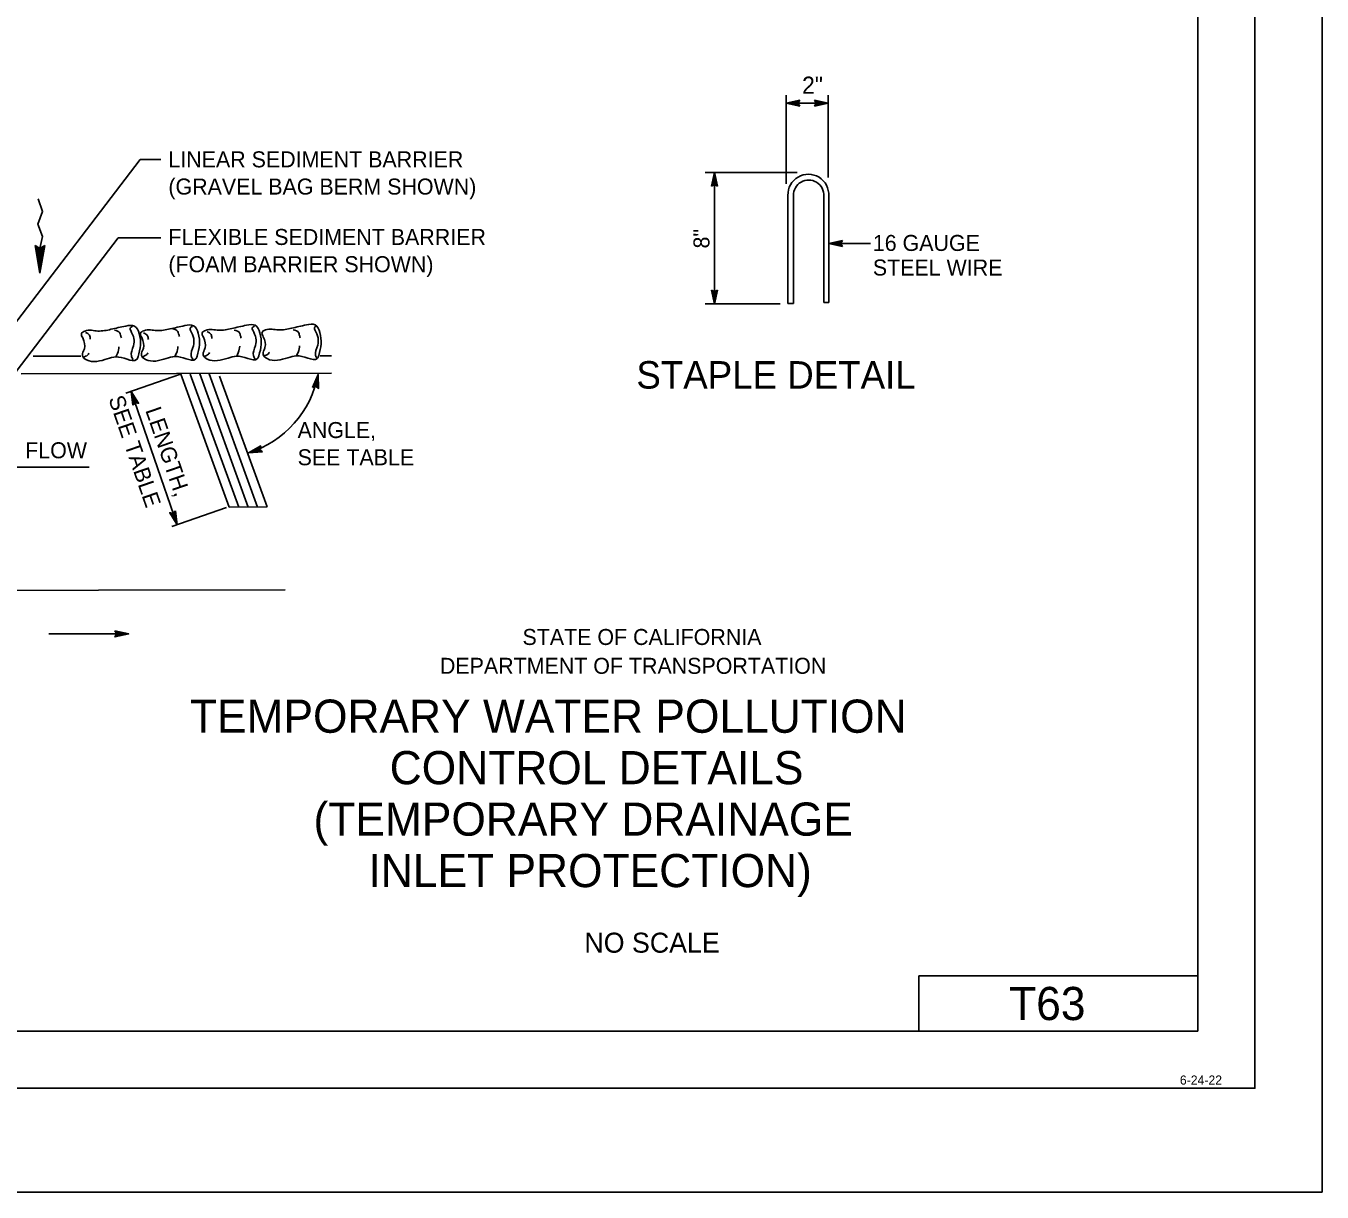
# Model space of a CAD drawing. Extents: x -894 to 866, y -476 to 714.
# Drawn here: x 299 to 866, y -476 to 33 of the extents above; entities that cross this region are included whole.
import ezdxf

# ---------------------------------------------------------------- set-up
doc = ezdxf.new("R2010")
doc.units = 0
for name, color, linetype in [('10 Sheet Format', 7, 'Continuous'), ('56 Stage 3 Anno', 7, 'Continuous'), ('57 Undefined', 7, 'Continuous'), ('60 Nongeo Data', 7, 'Continuous'), ('63 Seal and Sig', 7, 'Continuous')]:
    doc.layers.add(name, color=color, linetype=linetype)

msp = doc.modelspace()

# ---------------------------------------------------------------- linework, layer by layer
at = {"layer": '10 Sheet Format'}
for p, q in [((836.55, 668.96), (836.55, -431.04)), ((811.55, -406.04), (811.55, 643.96)), ((811.55, -381.95), (689.5, -381.95)), ((689.5, -381.95), (689.5, -406.04)), ((-813.45, -406.04), (811.55, -406.04)), ((-863.46, -431.04), (836.55, -431.04))]:
    msp.add_line(p, q, dxfattribs=at)
for points in [[(-894.04, 713.56), (865.96, 713.56), (865.96, -476.44), (-894.04, -476.44)], [(-863.46, -431.04), (836.55, -431.04), (836.55, 668.96), (-863.46, 668.96)]]:
    msp.add_lwpolyline(points, close=True, dxfattribs=at)
at = {"layer": '56 Stage 3 Anno'}
for p, q in [((631.49, -35.56), (631.49, 3.08)), ((631.5, -0.38), (637.5, 0.95)), ((632.89, -0.38), (637.26, 0.59)), ((634.26, -0.38), (637.08, 0.25)), ((637.5, 0.95), (636.7, -0.38)), ((637.5, 0.95), (637.5, 0.95)), ((644.73, -0.38), (643.93, 0.96)), ((643.93, 0.96), (643.93, 0.96)), ((643.93, 0.96), (649.93, -0.38)), ((644.15, 0.61), (648.55, -0.38)), ((644.38, 0.25), (647.17, -0.38)), ((649.93, -32.83), (649.93, 3.08)), ((649.93, -0.38), (631.49, -0.38)), ((637.5, -1.72), (631.5, -0.38)), ((631.5, -0.38), (631.5, -0.38)), ((637.28, -1.36), (632.88, -0.38)), ((637.05, -1), (634.26, -0.38)), ((635.64, -0.38), (636.85, -0.11)), ((636.87, -0.66), (635.64, -0.38)), ((636.7, -0.38), (637.5, -1.72)), ((637.5, -1.72), (637.5, -1.72)), ((649.93, -0.38), (643.93, -1.71)), ((643.93, -1.71), (644.73, -0.38)), ((643.93, -1.71), (643.93, -1.71)), ((648.54, -0.38), (644.16, -1.35)), ((647.17, -0.38), (644.34, -1)), ((644.56, -0.1), (645.78, -0.38)), ((645.78, -0.38), (644.58, -0.64)), ((649.93, -0.38), (649.93, -0.38)), ((636.32, -30.69), (596.1, -30.69)), ((598.85, -36.69), (600.19, -30.69)), ((599.21, -36.47), (600.19, -32.07)), ((599.57, -36.23), (600.19, -33.45)), ((600.19, -88.04), (600.19, -30.69)), ((600.19, -30.69), (600.19, -30.69)), ((600.19, -30.69), (601.52, -36.69)), ((600.19, -33.45), (600.82, -36.27)), ((600.2, -32.08), (601.16, -36.45)), ((600.19, -35.89), (598.85, -36.69)), ((598.85, -36.69), (598.85, -36.69)), ((599.92, -36.06), (600.19, -34.83)), ((600.19, -34.83), (600.46, -36.04)), ((601.52, -36.69), (600.19, -35.89)), ((601.52, -36.69), (601.52, -36.69)), ((650.15, -61.66), (656.15, -60.33)), ((668.43, -61.66), (650.15, -61.66)), ((656.15, -63), (650.15, -61.66)), ((650.15, -61.66), (650.15, -61.66)), ((655.93, -62.64), (651.53, -61.66)), ((651.54, -61.65), (655.91, -60.69)), ((652.91, -61.66), (655.73, -61.03)), ((655.7, -62.28), (652.91, -61.66)), ((654.29, -61.66), (655.5, -61.39)), ((655.52, -61.93), (654.29, -61.66)), ((656.15, -60.33), (655.35, -61.66)), ((655.35, -61.66), (656.15, -63)), ((656.15, -60.33), (656.15, -60.33)), ((656.15, -63), (656.15, -63)), ((600.19, -88.04), (598.86, -82.04)), ((598.86, -82.04), (598.86, -82.04)), ((598.86, -82.04), (600.19, -82.84)), ((600.19, -86.65), (599.22, -82.27)), ((600.2, -85.28), (599.57, -82.45)), ((600.2, -83.89), (599.93, -82.69)), ((600.19, -82.84), (601.53, -82.04)), ((601.53, -82.04), (600.19, -88.04)), ((601.18, -82.26), (600.19, -86.66)), ((600.82, -82.49), (600.2, -85.28)), ((600.47, -82.67), (600.2, -83.89)), ((601.53, -82.04), (601.53, -82.04)), ((628.85, -88.04), (596.1, -88.04)), ((600.19, -88.04), (600.19, -88.04))]:
    msp.add_line(p, q, dxfattribs=at)
at = {"layer": '57 Undefined'}
for p, q in [((293.16, -98.07), (348.95, -24.98)), ((358.07, -24.98), (348.95, -24.98)), ((263.61, -158.41), (339.28, -59.26)), ((358.07, -59.26), (339.28, -59.26)), ((366.67, -118.89), (342.76, -127.13)), ((365.13, -184.65), (345.04, -126.34)), ((386.77, -177.2), (362.85, -185.44)), ((343.95, -232.37), (308.99, -232.37))]:
    msp.add_line(p, q, dxfattribs=at)
msp.add_arc((383.19, -110.92), 44.33, 287.3352, 349.5749, dxfattribs=at)
at = {"layer": '60 Nongeo Data'}
for p, q in [((632.3, -87.89), (632.3, -40.67)), ((634.77, -87.89), (634.77, -40.81)), ((647.97, -87.43), (647.97, -40.98)), ((650.15, -87.43), (650.15, -40.89)), ((632.3, -87.89), (634.77, -87.89)), ((647.97, -87.43), (650.15, -87.43)), ((387.91, -176.94), (366.74, -118.78)), ((392.06, -176.95), (370.88, -118.77)), ((396.21, -176.95), (375.03, -118.76)), ((400.36, -176.95), (379.18, -118.76)), ((426.79, -118.94), (426.79, -118.94)), ((404.5, -176.91), (383.67, -119.68)), ((424.38, -124.6), (424.38, -124.6)), ((345.04, -126.34), (345.04, -126.34)), ((427.01, -125.08), (427.01, -125.08)), ((345.72, -132.45), (345.72, -132.45)), ((348.25, -131.58), (348.25, -131.58)), ((401.73, -150.18), (401.73, -150.18)), ((402.52, -152.73), (402.52, -152.73)), ((396.4, -153.24), (396.4, -153.24)), ((326.68, -159.46), (287.87, -159.46)), ((361.92, -179.41), (361.92, -179.41)), ((364.44, -178.54), (364.44, -178.54)), ((365.13, -184.65), (365.13, -184.65)), ((337.95, -231.03), (337.95, -231.03)), ((343.95, -232.37), (343.95, -232.37)), ((337.95, -233.7), (337.95, -233.7))]:
    msp.add_line(p, q, dxfattribs=at)
for points in [[(302.15, -111), (323.03, -110.97)], [(427.71, -110.8), (432.68, -110.79)], [(296.9, -118.67), (432.67, -118.45)], [(387.91, -176.94), (404.5, -176.91)], [(-77.38, -213.96), (412.33, -213.16)]]:
    msp.add_lwpolyline(points, dxfattribs=at)
for points in [[(424.38, -124.6), (426.79, -118.94), (427.01, -125.08), (426.7, -124.81), (426.54, -120.31), (424.77, -124.45), (425.16, -124.31), (426.29, -121.66), (426.39, -124.53), (426.08, -124.26), (426.03, -123.02), (425.55, -124.17), (425.85, -124.05), (427.01, -125.08), (425.85, -124.05)], [(345.72, -132.45), (345.04, -126.34), (348.25, -131.58), (347.84, -131.5), (345.49, -127.66), (345.99, -132.14), (346.26, -131.82), (345.94, -128.96), (347.44, -131.41), (347.03, -131.32), (346.38, -130.26), (346.52, -131.51), (346.73, -131.26), (348.25, -131.58), (346.73, -131.26)], [(402.52, -152.73), (396.4, -153.24), (401.73, -150.18), (401.63, -150.58), (397.72, -152.82), (402.22, -152.45), (401.91, -152.18), (399.04, -152.41), (401.53, -150.98), (401.43, -151.38), (400.35, -152), (401.6, -151.9), (401.36, -151.69), (401.73, -150.18), (401.36, -151.69)], [(364.44, -178.54), (365.13, -184.65), (361.92, -179.41), (362.32, -179.5), (364.67, -183.34), (364.17, -178.86), (363.91, -179.18), (364.23, -182.04), (362.73, -179.59), (363.13, -179.67), (363.78, -180.73), (363.64, -179.49), (363.43, -179.74), (361.92, -179.41), (363.43, -179.74)], [(337.95, -231.03), (343.95, -232.37), (337.95, -233.7), (338.17, -233.34), (342.56, -232.37), (338.17, -231.38), (338.38, -231.74), (341.19, -232.37), (338.38, -232.99), (338.59, -232.63), (339.81, -232.36), (338.59, -232.09), (338.75, -232.37), (337.95, -233.7), (338.75, -232.37)]]:
    msp.add_lwpolyline(points, close=True, dxfattribs=at)
for centre, major_axis in [((641.23, -40.35), (0, -8.93)), ((641.37, -40.58), (0, -6.61))]:
    msp.add_ellipse(centre, major_axis=major_axis, ratio=0.999991, start_param=1.510257, end_param=4.748244, dxfattribs=at)
for points in [[(324.17, -108.72), (323.75, -110.86), (325.48, -112.54), (334.59, -112.14), (338.31, -111.3), (343.29, -112.3), (347.41, -112.49), (348.05, -111.15), (348.54, -101.08), (346.51, -97.81), (342.71, -97.78), (336.2, -99.23), (330.5, -99.97), (324.72, -100), (323.29, -101.1), (323.82, -103.01), (324.57, -107.69), (324.09, -108.96)], [(325.04, -100.56), (326.77, -101.84), (327.15, -103.51)], [(337.71, -99.56), (340.07, -100.77), (340.38, -101.72), (340.77, -103)], [(345.82, -112.36), (345.12, -110.93), (346.03, -106.41), (346.22, -103.24), (344.82, -99.74), (344.59, -98.79), (345.63, -97.92)], [(349.97, -108.55), (349.56, -110.69), (351.29, -112.37), (360.39, -111.97), (364.12, -111.13), (369.1, -112.13), (373.21, -112.32), (373.86, -110.98), (374.34, -100.91), (372.31, -97.64), (368.51, -97.61), (362.01, -99.06), (356.3, -99.8), (350.52, -99.83), (349.09, -100.93), (349.63, -102.84), (350.38, -107.52), (349.89, -108.79)], [(350.44, -100.78), (352.17, -102.06), (352.55, -103.73)], [(363.12, -98.99), (365.48, -100.2), (365.79, -101.15), (366.18, -102.42)], [(372.02, -112.39), (371.32, -110.96), (372.23, -106.44), (372.42, -103.27), (371.02, -99.77), (370.79, -98.82), (371.83, -97.95)], [(376.97, -108.39), (376.55, -110.53), (378.28, -112.21), (387.39, -111.81), (391.11, -110.97), (396.09, -111.97), (400.21, -112.16), (400.85, -110.82), (401.33, -100.75), (399.31, -97.48), (395.51, -97.45), (389, -98.9), (383.3, -99.64), (377.52, -99.67), (376.08, -100.77), (376.62, -102.67), (377.37, -107.36), (376.89, -108.63)], [(378.23, -100.23), (379.96, -101.51), (380.34, -103.18)], [(390.11, -99.62), (392.47, -100.83), (392.78, -101.78), (393.16, -103.06)], [(399.21, -112.23), (398.51, -110.8), (399.42, -106.28), (399.61, -103.11), (398.21, -99.61), (397.99, -98.66), (399.02, -97.79)], [(403.17, -108.22), (402.75, -110.36), (404.48, -112.04), (413.59, -111.64), (417.31, -110.8), (422.29, -111.8), (426.41, -111.99), (427.05, -110.65), (427.54, -100.58), (425.51, -97.31), (421.71, -97.28), (415.2, -98.73), (409.5, -99.47), (403.72, -99.5), (402.28, -100.6), (402.82, -102.51), (403.57, -107.19), (403.09, -108.46)], [(415.91, -99.45), (418.28, -100.66), (418.58, -101.61), (418.97, -102.89)], [(426.41, -112.07), (425.71, -110.64), (426.62, -106.13), (426.8, -102.95), (425.41, -99.45), (425.18, -98.5), (426.21, -97.64)], [(338.31, -111.38), (339.53, -108.22), (339.7, -106.95)], [(364.12, -111.21), (365.33, -108.05), (365.5, -106.78)], [(391.11, -111.05), (392.33, -107.89), (392.5, -106.62)], [(417.31, -110.88), (418.53, -107.72), (418.7, -106.45)], [(323.99, -111.42), (326.05, -110.4), (326.54, -109.69)], [(349.79, -111.24), (351.86, -110.23), (352.34, -109.52)], [(376.79, -111.08), (378.85, -110.07), (379.33, -109.36)], [(402.99, -110.92), (405.05, -109.9), (405.53, -109.19)]]:
    msp.add_spline(points, degree=3, dxfattribs=at)
at = {"layer": '63 Seal and Sig'}
for p, q in [((305.05, -74.61), (303.04, -62.58)), ((303.04, -62.58), (305.15, -63.83)), ((305.08, -71.74), (303.6, -62.91)), ((305.1, -68.89), (304.17, -63.25)), ((305.13, -65.97), (304.73, -63.58)), ((307.28, -62.61), (305.05, -74.61)), ((306.72, -62.94), (305.08, -71.74)), ((306.15, -63.26), (305.1, -68.89)), ((305.57, -63.59), (305.13, -65.97)), ((305.15, -63.83), (307.28, -62.61))]:
    msp.add_line(p, q, dxfattribs=at)
msp.add_lwpolyline([(304.36, -42.18), (306.29, -47.7), (304.26, -53.19), (306.19, -58.71), (305.15, -63.83), (305.05, -74.61)], dxfattribs=at)

# ---------------------------------------------------------------- texts
at = {"layer": '10 Sheet Format'}
for s, height, p in [('STATE OF CALIFORNIA', 7, (516.2, -237.24)), ('DEPARTMENT OF TRANSPORTATION', 7, (480.08, -249.85)), ('TEMPORARY WATER POLLUTION', 14.5, (370.72, -275.62)), ('CONTROL DETAILS', 14.5, (458.11, -298.12)), ('(TEMPORARY DRAINAGE', 14.5, (424.78, -320.62)), ('INLET PROTECTION)', 14.5, (448.86, -343.12)), ('NO SCALE', 8.75, (543.29, -371.78)), ('6-24-22', 4, (803.76, -429.47))]:
    msp.add_text(s, height=height, dxfattribs=at).set_placement(p)
at = {"layer": '57 Undefined'}
for s, height, p in [('2"', 7.5, (638.5, 3.76)), ('LINEAR SEDIMENT BARRIER', 7, (361.31, -28.41)), ('(GRAVEL BAG BERM SHOWN)', 7, (361.31, -40.31)), ('FLEXIBLE SEDIMENT BARRIER', 7, (361.31, -62.35)), ('16 GAUGE', 7, (669.45, -64.96)), ('(FOAM BARRIER SHOWN)', 7, (361.31, -74.25)), ('STEEL WIRE', 7, (669.45, -75.71)), ('STAPLE DETAIL', 12, (566.02, -125.14)), ('ANGLE, ', 7, (417.83, -146.77)), ('SEE TABLE', 7, (417.83, -158.67))]:
    msp.add_text(s, height=height, dxfattribs=at).set_placement(p)
for s, rotation, p in [('8"', 90, (597.98, -63.88)), ('SEE TABLE', 289.0018, (334.99, -129.54)), ('LENGTH,', 289.0018, (351.14, -134.6))]:
    msp.add_text(s, height=7, rotation=rotation, dxfattribs=at).set_placement(p)
at = {"layer": '60 Nongeo Data'}
for s, height, p in [('FLOW', 7, (298.68, -155.61)), ('T63', 14.5, (729.06, -401.24))]:
    msp.add_text(s, height=height, dxfattribs=at).set_placement(p)

doc.saveas('drawing.dxf')
